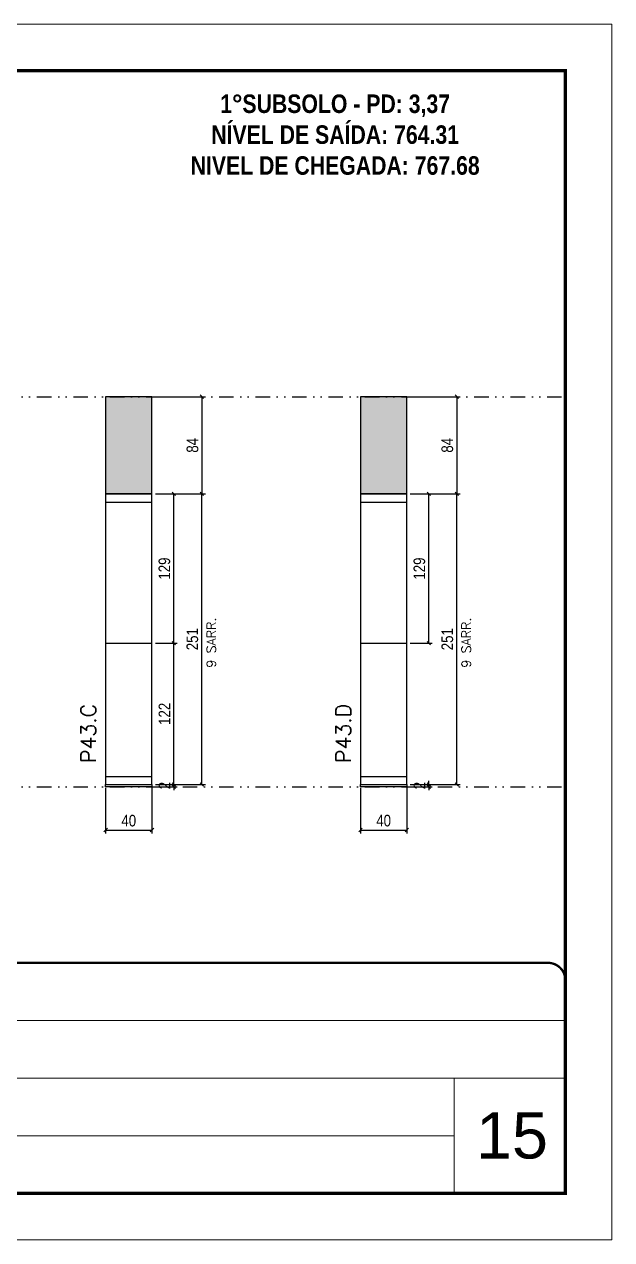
# Model space of a CAD drawing. Extents: x 2949 to 9230, y 1140 to 12527.
# Drawn here: x 7111 to 7618, y 8031 to 9081 of the extents above; entities that cross this region are included whole.
import ezdxf

# ---------------------------------------------------------------- set-up
doc = ezdxf.new("R2010")
doc.units = 0
for name, pattern in [('CONTINUO', [0]), ('DASHED', [0.75, 0.5, -0.25]), ('DIVIDE2', [0.625, 0.25, -0.125, 0, -0.125, 0, -0.125])]:
    doc.linetypes.add(name, pattern=pattern)
for name, color, linetype, lineweight in [('CARIMBO', 255, 'Continuous', 9), ('Folhas', 255, 'Continuous', 9), ('SARRAFO DE PRESSAO', 251, 'DASHED', 9), ('Texto Seção', 7, 'Continuous', 15)]:
    doc.layers.add(name, color=color, linetype=linetype, lineweight=lineweight)
for name, color, linetype in [('COTA', 241, 'Continuous'), ('NOMENCLATURA', 7, 'Continuous'), ('Nível', 160, 'Continuous'), ('Painéis', 200, 'Continuous'), ('SARR_2.2x7', 40, 'Continuous')]:
    doc.layers.add(name, color=color, linetype=linetype)
doc.styles.add('ARIAL', font='arial.ttf')
doc.styles.add('COTA TECNICA', font='techl___.ttf', dxfattribs={"height": 10})
doc.styles.add('COTA TECNICA-50', font='techl___.ttf', dxfattribs={"height": 10})
doc.styles.add('REGUA-120', font='ROMANS.shx', dxfattribs={"height": 15})
doc.styles.add('ROMANC', font='techb___.ttf', dxfattribs={"height": 2.5})
doc.styles.add('ROMANS', font='romans.shx')
doc.dimstyles.new('COTA PAINEL-50', dxfattribs={"dimtxt": 10, "dimasz": 3, "dimexe": 3, "dimexo": 3, "dimgap": 3, "dimtad": 1, "dimdec": 1, "dimzin": 12, "dimdsep": 46, "dimtxsty": 'COTA TECNICA-50', "dimblk1": 'OBLIQUE', "dimblk2": 'OBLIQUE', "dimsah": 1, "dimcen": 0.9, "dimclrd": 4, "dimclre": 4, "dimclrt": 240, "dimadec": 1, "dimazin": 3, "dimtfac": 1, "dimtdec": 1, "dimtmove": 0, "dimatfit": 3, "dimfxl": 1, "dimtolj": 1, "dimtzin": 12, "dimarcsym": 0})
doc.dimstyles.new('PAINEL', dxfattribs={"dimtxt": 10, "dimasz": 3, "dimexe": 3, "dimexo": 3, "dimgap": 3, "dimtad": 1, "dimdec": 1, "dimzin": 12, "dimdsep": 46, "dimtxsty": 'COTA TECNICA', "dimblk1": 'OBLIQUE', "dimblk2": 'OBLIQUE', "dimsah": 1, "dimcen": 0.9, "dimclrd": 4, "dimclre": 4, "dimclrt": 240, "dimadec": 1, "dimazin": 3, "dimtfac": 1, "dimtdec": 1, "dimtmove": 0, "dimatfit": 3, "dimfxl": 1, "dimtolj": 1, "dimtzin": 12, "dimarcsym": 0})

# ---------------------------------------------------------------- blocks, each defined once
blk = doc.blocks.new('9999999999')
at = {"color": 30, "linetype": 'CONTINUO'}
for p, q in [((98564.6, 34379.6), (99584, 34379.6)), ((98564.6, 34329.8), (99488, 34329.8)), ((99584, 34329.8), (99488, 34329.8)), ((99488, 34329.8), (99488, 34230.2)), ((98564.6, 34280), (99488, 34280))]:
    blk.add_line(p, q, dxfattribs=at)
at = {"color": 30, "linetype": 'CONTINUO', "const_width": 2}
blk.add_lwpolyline([(99584, 34230.2), (99584, 34414.4, 0.414214), (99569, 34429.4), (98229, 34429.4, 0.414214), (98214, 34414.4), (98214, 34245.2, 0.414214), (98229, 34230.2), (99584, 34230.2)], format="xyb", dxfattribs=at)
at = {"layer": 'Folhas'}
blk.add_lwpolyline([(98139, 34190.2), (99624, 34190.2), (99624, 35240.2), (98139, 35240.2)], close=True, dxfattribs=at)
at = {"layer": 'Folhas', "color": 30, "const_width": 3}
blk.add_lwpolyline([(98214, 34230.2), (99584, 34230.2), (99584, 35200.2), (98214, 35200.2)], close=True, dxfattribs=at)
blk = doc.blocks.new('_Oblique')
at = {"color": 0, "linetype": 'ByBlock', "lineweight": -2}
blk.add_line((-0.5, -0.5), (0.5, 0.5), dxfattribs=at)
blk = doc.blocks.new('*D1343')
at = {"layer": 'COTA', "color": 4, "lineweight": -2, "transparency": 16777216}
for p, q in [((7180.7, 8421.3), (7180.7, 8381.9)), ((7220.7, 8421.3), (7220.7, 8381.9)), ((7180.7, 8384.9), (7220.7, 8384.9))]:
    blk.add_line(p, q, dxfattribs=at)
at = {"layer": 'Defpoints', "color": 0, "transparency": 16777216}
for p in [(7180.7, 8424.3), (7220.7, 8424.3), (7220.7, 8384.9)]:
    blk.add_point(p, dxfattribs=at)
at = {"layer": 'COTA', "color": 4, "lineweight": -2, "transparency": 16777216, "xscale": 3, "yscale": 3, "zscale": 3, "rotation": 180}
blk.add_blockref('_Oblique', (7180.7, 8384.9), dxfattribs=at)
at = {"layer": 'COTA', "color": 4, "lineweight": -2, "transparency": 16777216, "xscale": 3, "yscale": 3, "zscale": 3}
blk.add_blockref('_Oblique', (7220.7, 8384.9), dxfattribs=at)
at = {"layer": 'COTA', "color": 240, "transparency": 16777216, "insert": (7200.7, 8393), "char_height": 10, "attachment_point": 5, "style": 'COTA TECNICA'}
blk.add_mtext('\\A1;40', dxfattribs=at)
blk = doc.blocks.new('*D1344')
at = {"layer": 'COTA', "color": 4, "lineweight": -2, "transparency": 16777216}
for p, q in [((7223.7, 8424.3), (7242.6, 8424.3)), ((7223.7, 8422.3), (7242.6, 8422.3)), ((7239.6, 8424.3), (7239.6, 8427.3)), ((7239.6, 8422.3), (7239.6, 8424.3)), ((7239.6, 8422.3), (7239.6, 8419.3))]:
    blk.add_line(p, q, dxfattribs=at)
at = {"layer": 'Defpoints', "color": 0, "transparency": 16777216}
for p in [(7220.7, 8424.3), (7220.7, 8422.3), (7239.6, 8424.3)]:
    blk.add_point(p, dxfattribs=at)
at = {"layer": 'COTA', "color": 4, "lineweight": -2, "transparency": 16777216, "xscale": 3, "yscale": 3, "zscale": 3}
for p, rotation in [((7239.6, 8424.3), 270), ((7239.6, 8422.3), 90)]:
    blk.add_blockref('_Oblique', p, dxfattribs=dict(at, rotation=rotation))
at = {"layer": 'COTA', "color": 240, "transparency": 16777216, "insert": (7231.6, 8423.3), "char_height": 10, "attachment_point": 5, "rotation": 90, "style": 'COTA TECNICA-50'}
blk.add_mtext('\\A1;2', dxfattribs=at)
blk = doc.blocks.new('*D1978')
at = {"layer": 'COTA', "color": 4, "linetype": 'ByBlock', "lineweight": -2, "transparency": 16777216}
for p, q in [((7223.7, 8759.3), (7266.8, 8759.3)), ((7263.8, 8759.3), (7263.8, 8675.3)), ((7223.7, 8675.3), (7266.8, 8675.3))]:
    blk.add_line(p, q, dxfattribs=at)
at = {"layer": 'Defpoints', "color": 0, "linetype": 'ByBlock', "transparency": 16777216}
for p in [(7220.7, 8759.3), (7220.7, 8675.3), (7263.8, 8675.3)]:
    blk.add_point(p, dxfattribs=at)
at = {"layer": 'COTA', "color": 4, "linetype": 'ByBlock', "lineweight": -2, "transparency": 16777216, "xscale": 3, "yscale": 3, "zscale": 3}
for p, rotation in [((7263.8, 8759.3), 90), ((7263.8, 8675.3), 270)]:
    blk.add_blockref('_Oblique', p, dxfattribs=dict(at, rotation=rotation))
at = {"layer": 'COTA', "color": 240, "linetype": 'ByBlock', "transparency": 16777216, "insert": (7255.7, 8717.3), "char_height": 10, "attachment_point": 5, "rotation": 90, "style": 'COTA TECNICA'}
blk.add_mtext('\\A1;84', dxfattribs=at)
blk = doc.blocks.new('*D1979')
at = {"layer": 'COTA', "color": 4, "linetype": 'ByBlock', "lineweight": -2, "transparency": 16777216}
for p, q in [((7223.7, 8675.3), (7266.8, 8675.3)), ((7263.8, 8424.3), (7263.8, 8675.3)), ((7223.7, 8424.3), (7266.8, 8424.3))]:
    blk.add_line(p, q, dxfattribs=at)
at = {"layer": 'Defpoints', "color": 0, "linetype": 'ByBlock', "transparency": 16777216}
for p in [(7220.7, 8675.3), (7263.8, 8675.3), (7220.7, 8424.3)]:
    blk.add_point(p, dxfattribs=at)
at = {"layer": 'COTA', "color": 4, "linetype": 'ByBlock', "lineweight": -2, "transparency": 16777216, "xscale": 3, "yscale": 3, "zscale": 3}
for p, rotation in [((7263.8, 8675.3), 90), ((7263.8, 8424.3), 270)]:
    blk.add_blockref('_Oblique', p, dxfattribs=dict(at, rotation=rotation))
at = {"layer": 'COTA', "color": 240, "linetype": 'ByBlock', "transparency": 16777216, "insert": (7255.6, 8549.8), "char_height": 10, "attachment_point": 5, "rotation": 90, "style": 'COTA TECNICA'}
blk.add_mtext('\\A1;251', dxfattribs=at)
blk = doc.blocks.new('*D1345')
at = {"layer": 'COTA', "color": 4, "lineweight": -2, "transparency": 16777216}
for p, q in [((7400.7, 8421.3), (7400.7, 8381.9)), ((7440.7, 8421.3), (7440.7, 8381.9)), ((7400.7, 8384.9), (7440.7, 8384.9))]:
    blk.add_line(p, q, dxfattribs=at)
at = {"layer": 'Defpoints', "color": 0, "transparency": 16777216}
for p in [(7400.7, 8424.3), (7440.7, 8424.3), (7440.7, 8384.9)]:
    blk.add_point(p, dxfattribs=at)
at = {"layer": 'COTA', "color": 4, "lineweight": -2, "transparency": 16777216, "xscale": 3, "yscale": 3, "zscale": 3, "rotation": 180}
blk.add_blockref('_Oblique', (7400.7, 8384.9), dxfattribs=at)
at = {"layer": 'COTA', "color": 4, "lineweight": -2, "transparency": 16777216, "xscale": 3, "yscale": 3, "zscale": 3}
blk.add_blockref('_Oblique', (7440.7, 8384.9), dxfattribs=at)
at = {"layer": 'COTA', "color": 240, "transparency": 16777216, "insert": (7420.7, 8393), "char_height": 10, "attachment_point": 5, "style": 'COTA TECNICA'}
blk.add_mtext('\\A1;40', dxfattribs=at)
blk = doc.blocks.new('*D1346')
at = {"layer": 'COTA', "color": 4, "lineweight": -2, "transparency": 16777216}
for p, q in [((7443.7, 8424.3), (7462.7, 8424.3)), ((7443.7, 8422.3), (7462.7, 8422.3)), ((7459.7, 8424.3), (7459.7, 8427.3)), ((7459.7, 8422.3), (7459.7, 8424.3)), ((7459.7, 8422.3), (7459.7, 8419.3))]:
    blk.add_line(p, q, dxfattribs=at)
at = {"layer": 'Defpoints', "color": 0, "transparency": 16777216}
for p in [(7440.7, 8424.3), (7440.7, 8422.3), (7459.7, 8424.3)]:
    blk.add_point(p, dxfattribs=at)
at = {"layer": 'COTA', "color": 4, "lineweight": -2, "transparency": 16777216, "xscale": 3, "yscale": 3, "zscale": 3}
for p, rotation in [((7459.7, 8424.3), 270), ((7459.7, 8422.3), 90)]:
    blk.add_blockref('_Oblique', p, dxfattribs=dict(at, rotation=rotation))
at = {"layer": 'COTA', "color": 240, "transparency": 16777216, "insert": (7451.7, 8423.3), "char_height": 10, "attachment_point": 5, "rotation": 90, "style": 'COTA TECNICA-50'}
blk.add_mtext('\\A1;2', dxfattribs=at)
blk = doc.blocks.new('*D1980')
at = {"layer": 'COTA', "color": 4, "linetype": 'ByBlock', "lineweight": -2, "transparency": 16777216}
for p, q in [((7443.7, 8759.3), (7486.8, 8759.3)), ((7483.8, 8759.3), (7483.8, 8675.3)), ((7443.7, 8675.3), (7486.8, 8675.3))]:
    blk.add_line(p, q, dxfattribs=at)
at = {"layer": 'Defpoints', "color": 0, "linetype": 'ByBlock', "transparency": 16777216}
for p in [(7440.7, 8759.3), (7440.7, 8675.3), (7483.8, 8675.3)]:
    blk.add_point(p, dxfattribs=at)
at = {"layer": 'COTA', "color": 4, "linetype": 'ByBlock', "lineweight": -2, "transparency": 16777216, "xscale": 3, "yscale": 3, "zscale": 3}
for p, rotation in [((7483.8, 8759.3), 90), ((7483.8, 8675.3), 270)]:
    blk.add_blockref('_Oblique', p, dxfattribs=dict(at, rotation=rotation))
at = {"layer": 'COTA', "color": 240, "linetype": 'ByBlock', "transparency": 16777216, "insert": (7475.7, 8717.3), "char_height": 10, "attachment_point": 5, "rotation": 90, "style": 'COTA TECNICA'}
blk.add_mtext('\\A1;84', dxfattribs=at)
blk = doc.blocks.new('*D1981')
at = {"layer": 'COTA', "color": 4, "linetype": 'ByBlock', "lineweight": -2, "transparency": 16777216}
for p, q in [((7443.7, 8675.3), (7486.8, 8675.3)), ((7483.8, 8424.3), (7483.8, 8675.3)), ((7443.7, 8424.3), (7486.8, 8424.3))]:
    blk.add_line(p, q, dxfattribs=at)
at = {"layer": 'Defpoints', "color": 0, "linetype": 'ByBlock', "transparency": 16777216}
for p in [(7440.7, 8675.3), (7483.8, 8675.3), (7440.7, 8424.3)]:
    blk.add_point(p, dxfattribs=at)
at = {"layer": 'COTA', "color": 4, "linetype": 'ByBlock', "lineweight": -2, "transparency": 16777216, "xscale": 3, "yscale": 3, "zscale": 3}
for p, rotation in [((7483.8, 8675.3), 90), ((7483.8, 8424.3), 270)]:
    blk.add_blockref('_Oblique', p, dxfattribs=dict(at, rotation=rotation))
at = {"layer": 'COTA', "color": 240, "linetype": 'ByBlock', "transparency": 16777216, "insert": (7475.7, 8549.8), "char_height": 10, "attachment_point": 5, "rotation": 90, "style": 'COTA TECNICA'}
blk.add_mtext('\\A1;251', dxfattribs=at)
blk = doc.blocks.new('*D2035')
at = {"layer": 'COTA', "color": 4, "linetype": 'ByBlock', "lineweight": -2, "transparency": 16777216}
for p, q in [((7223.7, 8546.3), (7242.6, 8546.3)), ((7239.6, 8424.3), (7239.6, 8546.3)), ((7223.7, 8424.3), (7242.6, 8424.3))]:
    blk.add_line(p, q, dxfattribs=at)
at = {"layer": 'Defpoints', "color": 0, "linetype": 'ByBlock', "transparency": 16777216}
for p in [(7220.7, 8546.3), (7239.6, 8546.3), (7220.7, 8424.3)]:
    blk.add_point(p, dxfattribs=at)
at = {"layer": 'COTA', "color": 4, "linetype": 'ByBlock', "lineweight": -2, "transparency": 16777216, "xscale": 3, "yscale": 3, "zscale": 3}
for p, rotation in [((7239.6, 8546.3), 90), ((7239.6, 8424.3), 270)]:
    blk.add_blockref('_Oblique', p, dxfattribs=dict(at, rotation=rotation))
at = {"layer": 'COTA', "color": 240, "linetype": 'ByBlock', "transparency": 16777216, "insert": (7231.5, 8485.3), "char_height": 10, "attachment_point": 5, "rotation": 90, "style": 'COTA TECNICA'}
blk.add_mtext('\\A1;122', dxfattribs=at)
blk = doc.blocks.new('*D2036')
at = {"layer": 'COTA', "color": 4, "linetype": 'ByBlock', "lineweight": -2, "transparency": 16777216}
for p, q in [((7223.7, 8675.3), (7242.6, 8675.3)), ((7239.6, 8546.3), (7239.6, 8675.3)), ((7223.7, 8546.3), (7242.6, 8546.3))]:
    blk.add_line(p, q, dxfattribs=at)
at = {"layer": 'Defpoints', "color": 0, "linetype": 'ByBlock', "transparency": 16777216}
for p in [(7220.7, 8675.3), (7239.6, 8675.3), (7220.7, 8546.3)]:
    blk.add_point(p, dxfattribs=at)
at = {"layer": 'COTA', "color": 4, "linetype": 'ByBlock', "lineweight": -2, "transparency": 16777216, "xscale": 3, "yscale": 3, "zscale": 3}
for p, rotation in [((7239.6, 8675.3), 90), ((7239.6, 8546.3), 270)]:
    blk.add_blockref('_Oblique', p, dxfattribs=dict(at, rotation=rotation))
at = {"layer": 'COTA', "color": 240, "linetype": 'ByBlock', "transparency": 16777216, "insert": (7231.5, 8610.8), "char_height": 10, "attachment_point": 5, "rotation": 90, "style": 'COTA TECNICA'}
blk.add_mtext('\\A1;129', dxfattribs=at)
blk = doc.blocks.new('*D2037')
at = {"layer": 'COTA', "color": 4, "linetype": 'ByBlock', "lineweight": -2, "transparency": 16777216}
for p, q in [((7223.7, 8546.3), (7242.6, 8546.3)), ((7239.6, 8424.3), (7239.6, 8546.3)), ((7223.7, 8424.3), (7242.6, 8424.3))]:
    blk.add_line(p, q, dxfattribs=at)
at = {"layer": 'Defpoints', "color": 0, "linetype": 'ByBlock', "transparency": 16777216}
for p in [(7220.7, 8546.3), (7239.6, 8546.3), (7220.7, 8424.3)]:
    blk.add_point(p, dxfattribs=at)
at = {"layer": 'COTA', "color": 4, "linetype": 'ByBlock', "lineweight": -2, "transparency": 16777216, "xscale": 3, "yscale": 3, "zscale": 3}
for p, rotation in [((7239.6, 8546.3), 90), ((7239.6, 8424.3), 270)]:
    blk.add_blockref('_Oblique', p, dxfattribs=dict(at, rotation=rotation))
at = {"layer": 'COTA', "color": 240, "linetype": 'ByBlock', "transparency": 16777216, "insert": (7231.5, 8485.3), "char_height": 10, "attachment_point": 5, "rotation": 90, "style": 'COTA TECNICA'}
blk.add_mtext('\\A1;122', dxfattribs=at)
blk = doc.blocks.new('*D1383')
at = {"layer": 'COTA', "color": 4, "linetype": 'ByBlock', "lineweight": -2, "transparency": 16777216}
for p, q in [((7443.7, 8675.3), (7462.7, 8675.3)), ((7459.7, 8546.3), (7459.7, 8675.3)), ((7443.7, 8546.3), (7462.7, 8546.3))]:
    blk.add_line(p, q, dxfattribs=at)
at = {"layer": 'Defpoints', "color": 0, "linetype": 'ByBlock', "transparency": 16777216}
for p in [(7440.7, 8675.3), (7459.7, 8675.3), (7440.7, 8546.3)]:
    blk.add_point(p, dxfattribs=at)
at = {"layer": 'COTA', "color": 4, "linetype": 'ByBlock', "lineweight": -2, "transparency": 16777216, "xscale": 3, "yscale": 3, "zscale": 3}
for p, rotation in [((7459.7, 8675.3), 90), ((7459.7, 8546.3), 270)]:
    blk.add_blockref('_Oblique', p, dxfattribs=dict(at, rotation=rotation))
at = {"layer": 'COTA', "color": 240, "linetype": 'ByBlock', "transparency": 16777216, "insert": (7451.6, 8610.8), "char_height": 10, "attachment_point": 5, "rotation": 90, "style": 'COTA TECNICA'}
blk.add_mtext('\\A1;129', dxfattribs=at)

msp = doc.modelspace()

# ---------------------------------------------------------------- hatches: boundary and pattern name
at = {"layer": 'COTA', "linetype": 'ByBlock'}
h = msp.add_hatch(dxfattribs=at)
h.set_pattern_fill('AR-CONC', color=256, scale=0.03)
h.set_pattern_definition([(50, (-126075.9044, -22753.4705), (5.46554007, -0.47817257), [0.5715, -6.2865]), (355, (-126075.9044, -22753.4705), (-1.05730264, 5.73170536), [0.4572, -5.02921753]), (100.4514447, (-126075.449, -22753.5104), (4.40823741, 5.25353256), [0.48570026, -5.34270734]), (46.1842, (-126075.9044, -22751.9465), (8.13237123, -1.26126984), [0.85725, -9.42975]), (96.6355576, (-126075.227, -22752.052), (7.122124, 7.42278374), [0.7285507, -8.01406824]), (351.184151, (-126075.9044, -22751.9465), (7.122124, 7.42278374), [0.685799, -7.54379196]), (21, (-126075.1424, -22752.3275), (4.54843174, -3.06795595), [0.5715, -6.2865]), (326, (-126075.1424, -22752.3275), (1.85406085, 5.52563898), [0.4572, -5.0292]), (71.451445, (-126074.7634, -22752.583), (6.40249258, 2.45768307), [0.48570026, -5.34269813]), (37.5, (-126075.9044, -22753.4705), (0.092658098, 2.536651166), [0, -4.96824, 0, -5.1054, 0, -5.04825]), (7.5, (-126075.9044, -22753.4705), (2.004589875, 3.005417245), [0, -2.91084, 0, -4.85394, 0, -1.92405]), (327.5, (-126077.6037, -22753.4705), (4.067717855, -0.17186232), [0, -1.905, 0, -5.9436, 0, -7.8867]), (317.5, (-126078.3657, -22753.4705), (4.44387544, 0.76279473), [0, -2.4765, 0, -3.94716, 0, -5.6007])])
h.paths.add_polyline_path([(7220.67, 8759.29), (7180.67, 8759.29), (7180.67, 8675.29), (7220.67, 8675.29)])
h.paths.add_polyline_path([(7440.75, 8759.29), (7400.75, 8759.29), (7400.75, 8675.29), (7440.75, 8675.29)])

# ---------------------------------------------------------------- linework, layer by layer
for points in [[(7180.67, 8675.29), (7220.67, 8675.29), (7220.67, 8759.29), (7180.67, 8759.29)], [(7400.75, 8675.29), (7440.75, 8675.29), (7440.75, 8759.29), (7400.75, 8759.29)]]:
    msp.add_lwpolyline(points, close=True, dxfattribs=at)
at = {"layer": 'Nível', "color": 4, "linetype": 'DIVIDE2', "ltscale": 50}
for p, q in [((6618.28, 8759.29), (7577.53, 8759.29)), ((6618.28, 8422.29), (7577.53, 8422.29))]:
    msp.add_line(p, q, dxfattribs=at)
at = {"layer": 'Painéis'}
for p, q in [((7180.67, 8675.29), (7220.67, 8675.29)), ((7220.67, 8675.29), (7180.67, 8675.29)), ((7180.67, 8675.29), (7180.67, 8675.29)), ((7220.67, 8675.29), (7220.67, 8675.29)), ((7180.67, 8546.29), (7220.67, 8546.29)), ((7400.75, 8546.29), (7440.75, 8546.29))]:
    msp.add_line(p, q, dxfattribs=at)
for points in [[(7180.67, 8424.29), (7220.67, 8424.29), (7220.67, 8675.29), (7180.67, 8675.29)], [(7400.75, 8424.29), (7440.75, 8424.29), (7440.75, 8675.29), (7400.75, 8675.29)], [(7400.75, 8675.29), (7440.75, 8675.29), (7440.75, 8675.29), (7400.75, 8675.29)], [(7180.67, 8424.29), (7220.67, 8424.29), (7220.67, 8422.29), (7180.67, 8422.29)], [(7400.75, 8424.29), (7440.75, 8424.29), (7440.75, 8422.29), (7400.75, 8422.29)]]:
    msp.add_lwpolyline(points, close=True, dxfattribs=at)
at = {"layer": 'SARR_2.2x7'}
for p, q in [((7180.67, 8668.29), (7220.67, 8668.29)), ((7400.75, 8668.29), (7440.75, 8668.29)), ((7180.67, 8431.29), (7220.67, 8431.29)), ((7400.75, 8431.29), (7440.75, 8431.29))]:
    msp.add_line(p, q, dxfattribs=at)

# ---------------------------------------------------------------- block references
at = {"layer": 'SARRAFO DE PRESSAO', "color": 6, "linetype": 'ByBlock'}
msp.add_blockref('9999999999', (-92006.44, -26159.2), dxfattribs=at)

# ---------------------------------------------------------------- texts
at = {"layer": 'CARIMBO', "style": 'ARIAL'}
msp.add_text('15', height=40, dxfattribs=at).set_placement((7500.39, 8101.15))
at = {"layer": 'NOMENCLATURA', "color": 2, "insert": (7378.86, 9047.07), "char_height": 16, "attachment_point": 2, "style": 'ROMANC'}
msp.add_mtext_dynamic_manual_height_columns('\\P1°SUBSOLO - PD: 3,37\\PNÍVEL DE SAÍDA: 764.31\\PNIVEL DE CHEGADA: 767.68', width=300.2766, gutter_width=1, heights=[0], dxfattribs=at)
at = {"layer": 'Texto Seção', "linetype": 'Continuous', "style": 'ROMANS'}
for p in [(7275.94, 8525.21), (7496.02, 8525.21)]:
    msp.add_text('9 SARR.', height=8, rotation=90, dxfattribs=at).set_placement(p)
at = {"layer": 'Texto Seção', "char_height": 13, "width": 285.3299, "attachment_point": 7, "rotation": 90, "style": 'REGUA-120'}
for s, insert in [('P43.C', (7172.34, 8442.76)), ('P43.D', (7392.42, 8442.76))]:
    msp.add_mtext(s, dxfattribs=dict(at, insert=insert))

# ---------------------------------------------------------------- dimensions: what is measured, and where the dimension line sits
at = {"layer": 'COTA', "linetype": 'ByBlock'}
for base, p1, p2, picture, middle in [((7263.76, 8675.29), (7220.67, 8759.29), (7220.67, 8675.29), '*D1978', (7255.66, 8717.29)), ((7483.83, 8675.29), (7440.75, 8759.29), (7440.75, 8675.29), '*D1980', (7475.74, 8717.29)), ((7263.76, 8675.29), (7220.67, 8424.29), (7220.67, 8675.29), '*D1979', (7255.65, 8549.79)), ((7483.83, 8675.29), (7440.75, 8424.29), (7440.75, 8675.29), '*D1981', (7475.72, 8549.79)), ((7239.58, 8546.29), (7220.67, 8424.29), (7220.67, 8546.29), '*D2035', (7231.52, 8485.29)), ((7239.58, 8546.29), (7220.67, 8424.29), (7220.67, 8546.29), '*D2037', (7231.52, 8485.29))]:
    dim = msp.add_linear_dim(base=base, p1=p1, p2=p2, angle=90, dimstyle='PAINEL', dxfattribs=at)
    dim.commit()
    dim.dimension.update_dxf_attribs({"geometry": picture, "text_midpoint": middle})
for base, p1, p2, picture, middle in [((7239.58, 8675.29), (7220.67, 8546.29), (7220.67, 8675.29), '*D2036', (7231.49, 8610.79)), ((7459.66, 8675.29), (7440.75, 8546.29), (7440.75, 8675.29), '*D1383', (7451.57, 8610.79))]:
    dim = msp.add_linear_dim(base=base, p1=p1, p2=p2, angle=90, dimstyle='PAINEL', override={"dimtmove": 1}, dxfattribs=at)
    dim.commit()
    dim.dimension.update_dxf_attribs({"geometry": picture, "text_midpoint": middle})
at = {"layer": 'COTA'}
for base, p1, p2, picture, middle in [((7220.67, 8384.95), (7180.67, 8424.29), (7220.67, 8424.29), '*D1343', (7200.67, 8393.05)), ((7440.75, 8384.95), (7400.75, 8424.29), (7440.75, 8424.29), '*D1345', (7420.75, 8393.05))]:
    dim = msp.add_linear_dim(base=base, p1=p1, p2=p2, dimstyle='PAINEL', override={"dimarcsym": 2}, dxfattribs=at)
    dim.commit()
    dim.dimension.update_dxf_attribs({"geometry": picture, "text_midpoint": middle})
for base, p1, p2, picture, middle in [((7239.58, 8424.29), (7220.67, 8422.29), (7220.67, 8424.29), '*D1344', (7239.58, 8423.29)), ((7459.66, 8424.29), (7440.75, 8422.29), (7440.75, 8424.29), '*D1346', (7459.66, 8423.29))]:
    dim = msp.add_linear_dim(base=base, p1=p1, p2=p2, angle=90, dimstyle='COTA PAINEL-50', dxfattribs=at)
    dim.commit()
    dim.dimension.update_dxf_attribs({"geometry": picture, "text_midpoint": middle, "dimtype": 160})

doc.saveas('drawing.dxf')
